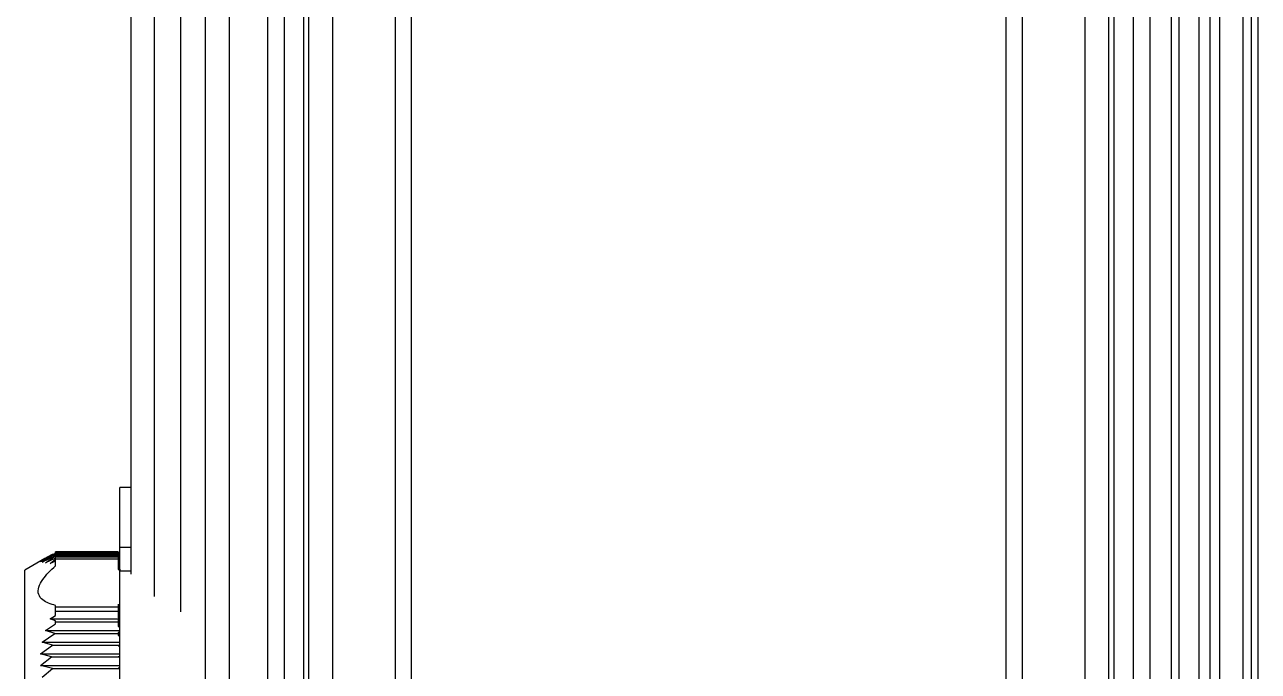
# Model space of a CAD drawing. Extents: x 7 to 135, y 1 to 99.
# Drawn here: x 52.16 to 61.24, y 20.48 to 25.24 of the extents above; entities that cross this region are included whole.
import ezdxf

# ---------------------------------------------------------------- set-up
doc = ezdxf.new("R2010")
doc.units = 0
doc.header["$MEASUREMENT"] = 0
doc.layers.add('OBJECT', color=7, linetype='CONTINUOUS')

msp = doc.modelspace()

# ---------------------------------------------------------------- linework, layer by layer
at = {"layer": 'OBJECT'}
for p, q in [((52.9455, 21.1981), (52.9455, 28.5494)), ((53.6691, 12.7794), (53.6691, 28.3434)), ((53.9509, 12.7794), (53.9509, 28.3434)), ((54.0739, 12.7794), (54.0739, 28.3434)), ((54.2146, 13.5035), (54.2146, 28.3434)), ((54.2534, 13.5202), (54.2534, 28.3512)), ((54.4284, 13.4161), (54.4284, 28.3434)), ((54.8907, 12.7794), (54.8907, 28.3434)), ((55.009, 12.7794), (55.009, 28.3434)), ((59.3837, 12.7794), (59.3837, 28.3434)), ((59.502, 12.7794), (59.502, 28.3434)), ((59.9644, 13.4161), (59.9644, 28.3434)), ((60.1394, 13.5218), (60.1394, 28.3514)), ((60.1781, 13.5061), (60.1781, 28.3434)), ((60.3188, 12.7794), (60.3188, 28.3434)), ((53.1182, 21.0313), (53.1182, 28.0003)), ((53.3102, 20.9198), (53.3102, 27.7964)), ((53.4914, 12.7794), (53.4914, 27.7964)), ((60.4418, 12.7794), (60.4418, 27.7964)), ((60.5989, 12.7794), (60.5989, 27.7964)), ((60.6567, 12.7794), (60.6567, 27.7964)), ((60.8032, 12.7894), (60.8032, 27.7694)), ((60.8838, 12.7894), (60.8838, 27.7694)), ((60.954, 12.7894), (60.954, 27.7694)), ((61.1257, 12.7894), (61.1257, 27.7694)), ((61.188, 12.7894), (61.188, 27.7694)), ((61.238, 12.7894), (61.238, 27.7694)), ((52.9455, 21.8346), (52.8619, 21.8346)), ((52.8619, 21.3944), (52.8619, 21.8346)), ((52.2787, 21.294), (52.3659, 21.3447)), ((52.3601, 21.3399), (52.2787, 21.294)), ((52.2787, 21.2893), (52.3601, 21.3399)), ((52.3659, 21.3352), (52.2787, 21.2893)), ((52.2906, 21.2846), (52.3659, 21.3352)), ((52.3832, 21.3305), (52.2906, 21.2846)), ((52.3143, 21.2799), (52.3832, 21.3305)), ((52.3601, 21.3399), (52.8494, 21.3399)), ((52.3659, 21.3447), (52.8494, 21.3447)), ((52.3659, 21.3352), (52.8494, 21.3352)), ((52.3745, 21.3447), (52.3832, 21.3494)), ((52.3832, 21.3494), (52.8494, 21.3494)), ((52.3832, 21.3305), (52.8494, 21.3305)), ((52.8494, 21.3604), (52.3897, 21.3604)), ((52.3897, 21.3541), (52.3897, 21.3604)), ((52.3897, 21.3494), (52.3897, 21.3541)), ((52.3897, 21.3541), (52.8494, 21.3541)), ((52.8494, 21.3604), (52.8494, 21.3541)), ((52.8494, 21.3541), (52.8494, 21.3494)), ((52.8494, 21.3494), (52.8494, 21.3447)), ((52.8494, 21.3399), (52.8619, 21.3382)), ((52.8494, 21.3352), (52.8494, 21.3314)), ((52.8494, 21.3314), (52.8619, 21.3296)), ((52.8494, 21.3305), (52.8494, 21.3258)), ((52.9455, 21.3944), (52.8619, 21.3944)), ((52.8619, 21.2199), (52.8619, 21.3944)), ((52.311, 21.3129), (52.1619, 21.2261)), ((52.3897, 21.3155), (52.3143, 21.2799)), ((52.3494, 21.2752), (52.3897, 21.3083)), ((52.3897, 21.2935), (52.3494, 21.2752)), ((52.3897, 21.3216), (52.3897, 21.3258)), ((52.3897, 21.3258), (52.8494, 21.3258)), ((52.8494, 21.3216), (52.3897, 21.3216)), ((52.3897, 21.3098), (52.3897, 21.3216)), ((52.3897, 21.259), (52.3897, 21.3098)), ((52.3897, 21.3098), (52.8494, 21.3098)), ((52.8494, 21.3258), (52.8494, 21.3216)), ((52.8494, 21.3216), (52.8494, 21.3098)), ((52.8494, 21.3139), (52.8619, 21.312)), ((52.8494, 21.3098), (52.8494, 21.2316)), ((52.8619, 21.3002), (52.8494, 21.3016)), ((52.8494, 21.2841), (52.8619, 21.2822)), ((52.1619, 18.6832), (52.1619, 21.2261)), ((52.9455, 21.2199), (52.8619, 21.2199)), ((52.8619, 18.6894), (52.8619, 21.2199)), ((52.3897, 20.9565), (52.3897, 20.9671)), ((52.8494, 20.9752), (52.8494, 20.9565)), ((52.3494, 20.8675), (52.3897, 20.8935)), ((52.3897, 20.9565), (52.8494, 20.9565)), ((52.3897, 20.9241), (52.3897, 20.9565)), ((52.3897, 20.9241), (52.8494, 20.9241)), ((52.3897, 20.8935), (52.3897, 20.9241)), ((52.8494, 20.9565), (52.8494, 20.9241)), ((52.8494, 20.9241), (52.8494, 20.8744)), ((52.3143, 20.7815), (52.3897, 20.8321)), ((52.3897, 20.8538), (52.3494, 20.8675)), ((52.3494, 20.8675), (52.8619, 20.8675)), ((52.3897, 20.8466), (52.3897, 20.8538)), ((52.3897, 20.8321), (52.3897, 20.8466)), ((52.3897, 20.8466), (52.8494, 20.8466)), ((52.8494, 20.8744), (52.8619, 20.8723)), ((52.8494, 20.8638), (52.8494, 20.8466)), ((52.8494, 20.8466), (52.8494, 20.8123)), ((52.8494, 20.8123), (52.8619, 20.8102)), ((52.2906, 20.6956), (52.3832, 20.7606)), ((52.3659, 20.6747), (52.2906, 20.6956)), ((52.2906, 20.6956), (52.8619, 20.6956)), ((52.3832, 20.7606), (52.3143, 20.7815)), ((52.3143, 20.7815), (52.8619, 20.7815)), ((52.3832, 20.7606), (52.8494, 20.7606)), ((52.8494, 20.7675), (52.8494, 20.7606)), ((52.8494, 20.7606), (52.8494, 20.7446)), ((52.8494, 20.7446), (52.8619, 20.7425)), ((52.2787, 20.6096), (52.3659, 20.6747)), ((52.3601, 20.5887), (52.2787, 20.6096)), ((52.2787, 20.6096), (52.8619, 20.6096)), ((52.3659, 20.6747), (52.8494, 20.6747)), ((52.8494, 20.6762), (52.8494, 20.6747)), ((52.8494, 20.6747), (52.8494, 20.6704)), ((52.8494, 20.6704), (52.8619, 20.6682)), ((52.2787, 20.5236), (52.3601, 20.5887)), ((52.3659, 20.5027), (52.2787, 20.5236)), ((52.2787, 20.5236), (52.8619, 20.5236)), ((52.3601, 20.5887), (52.8494, 20.5887)), ((52.8494, 20.5887), (52.8619, 20.5865)), ((52.2906, 20.4376), (52.3659, 20.5027)), ((52.3659, 20.5027), (52.8494, 20.5027)), ((52.8494, 20.5041), (52.8494, 20.5027)), ((52.8494, 20.5027), (52.8494, 20.4978))]:
    msp.add_line(p, q, dxfattribs=at)
for points, knots in [([(52.8619, 21.3306), (52.8592, 21.3312), (52.8551, 21.3322), (52.8508, 21.3322), (52.8494, 21.3322)], [0, 0, 0, 0, 0.6616394, 1, 1, 1, 1]), ([(52.3897, 20.9671), (52.3719, 20.972), (52.3363, 20.9817), (52.2904, 21.0069), (52.259, 21.0455), (52.2603, 21.0996), (52.2911, 21.156), (52.3356, 21.209), (52.3717, 21.2423), (52.3897, 21.259)], [0, 0, 0, 0, 0.132478, 0.264598, 0.424795, 0.586022, 0.731881, 0.865749, 1, 1, 1, 1]), ([(52.8619, 21.3177), (52.8607, 21.318), (52.8568, 21.3192), (52.8524, 21.3192), (52.8494, 21.3192)], [0, 0, 0, 0, 0.293223, 1, 1, 1, 1]), ([(52.8619, 21.2788), (52.8609, 21.279), (52.857, 21.2801), (52.8527, 21.2801), (52.8494, 21.28)], [0, 0, 0, 0, 0.233081, 1, 1, 1, 1]), ([(52.8494, 21.2316), (52.8529, 21.2314), (52.8591, 21.2309), (52.8644, 21.2284), (52.8668, 21.2273)], [0, 0, 0, 0, 0.563275, 1, 1, 1, 1]), ([(52.8619, 20.8647), (52.8587, 20.8643), (52.8547, 20.8638), (52.8503, 20.8638), (52.8494, 20.8638)], [0, 0, 0, 0, 0.77115, 1, 1, 1, 1]), ([(52.8619, 20.7683), (52.8609, 20.7681), (52.857, 20.7676), (52.8526, 20.7675), (52.8494, 20.7675)], [0, 0, 0, 0, 0.255713, 1, 1, 1, 1]), ([(52.8619, 20.5894), (52.8601, 20.5892), (52.8561, 20.5887), (52.8518, 20.5887), (52.8494, 20.5887)], [0, 0, 0, 0, 0.442949, 1, 1, 1, 1]), ([(52.8619, 20.5048), (52.8592, 20.5045), (52.8551, 20.5041), (52.8508, 20.5041), (52.8494, 20.5041)], [0, 0, 0, 0, 0.661637, 1, 1, 1, 1])]:
    msp.add_open_spline(points, degree=3, knots=knots, dxfattribs=at)

doc.saveas('drawing.dxf')
